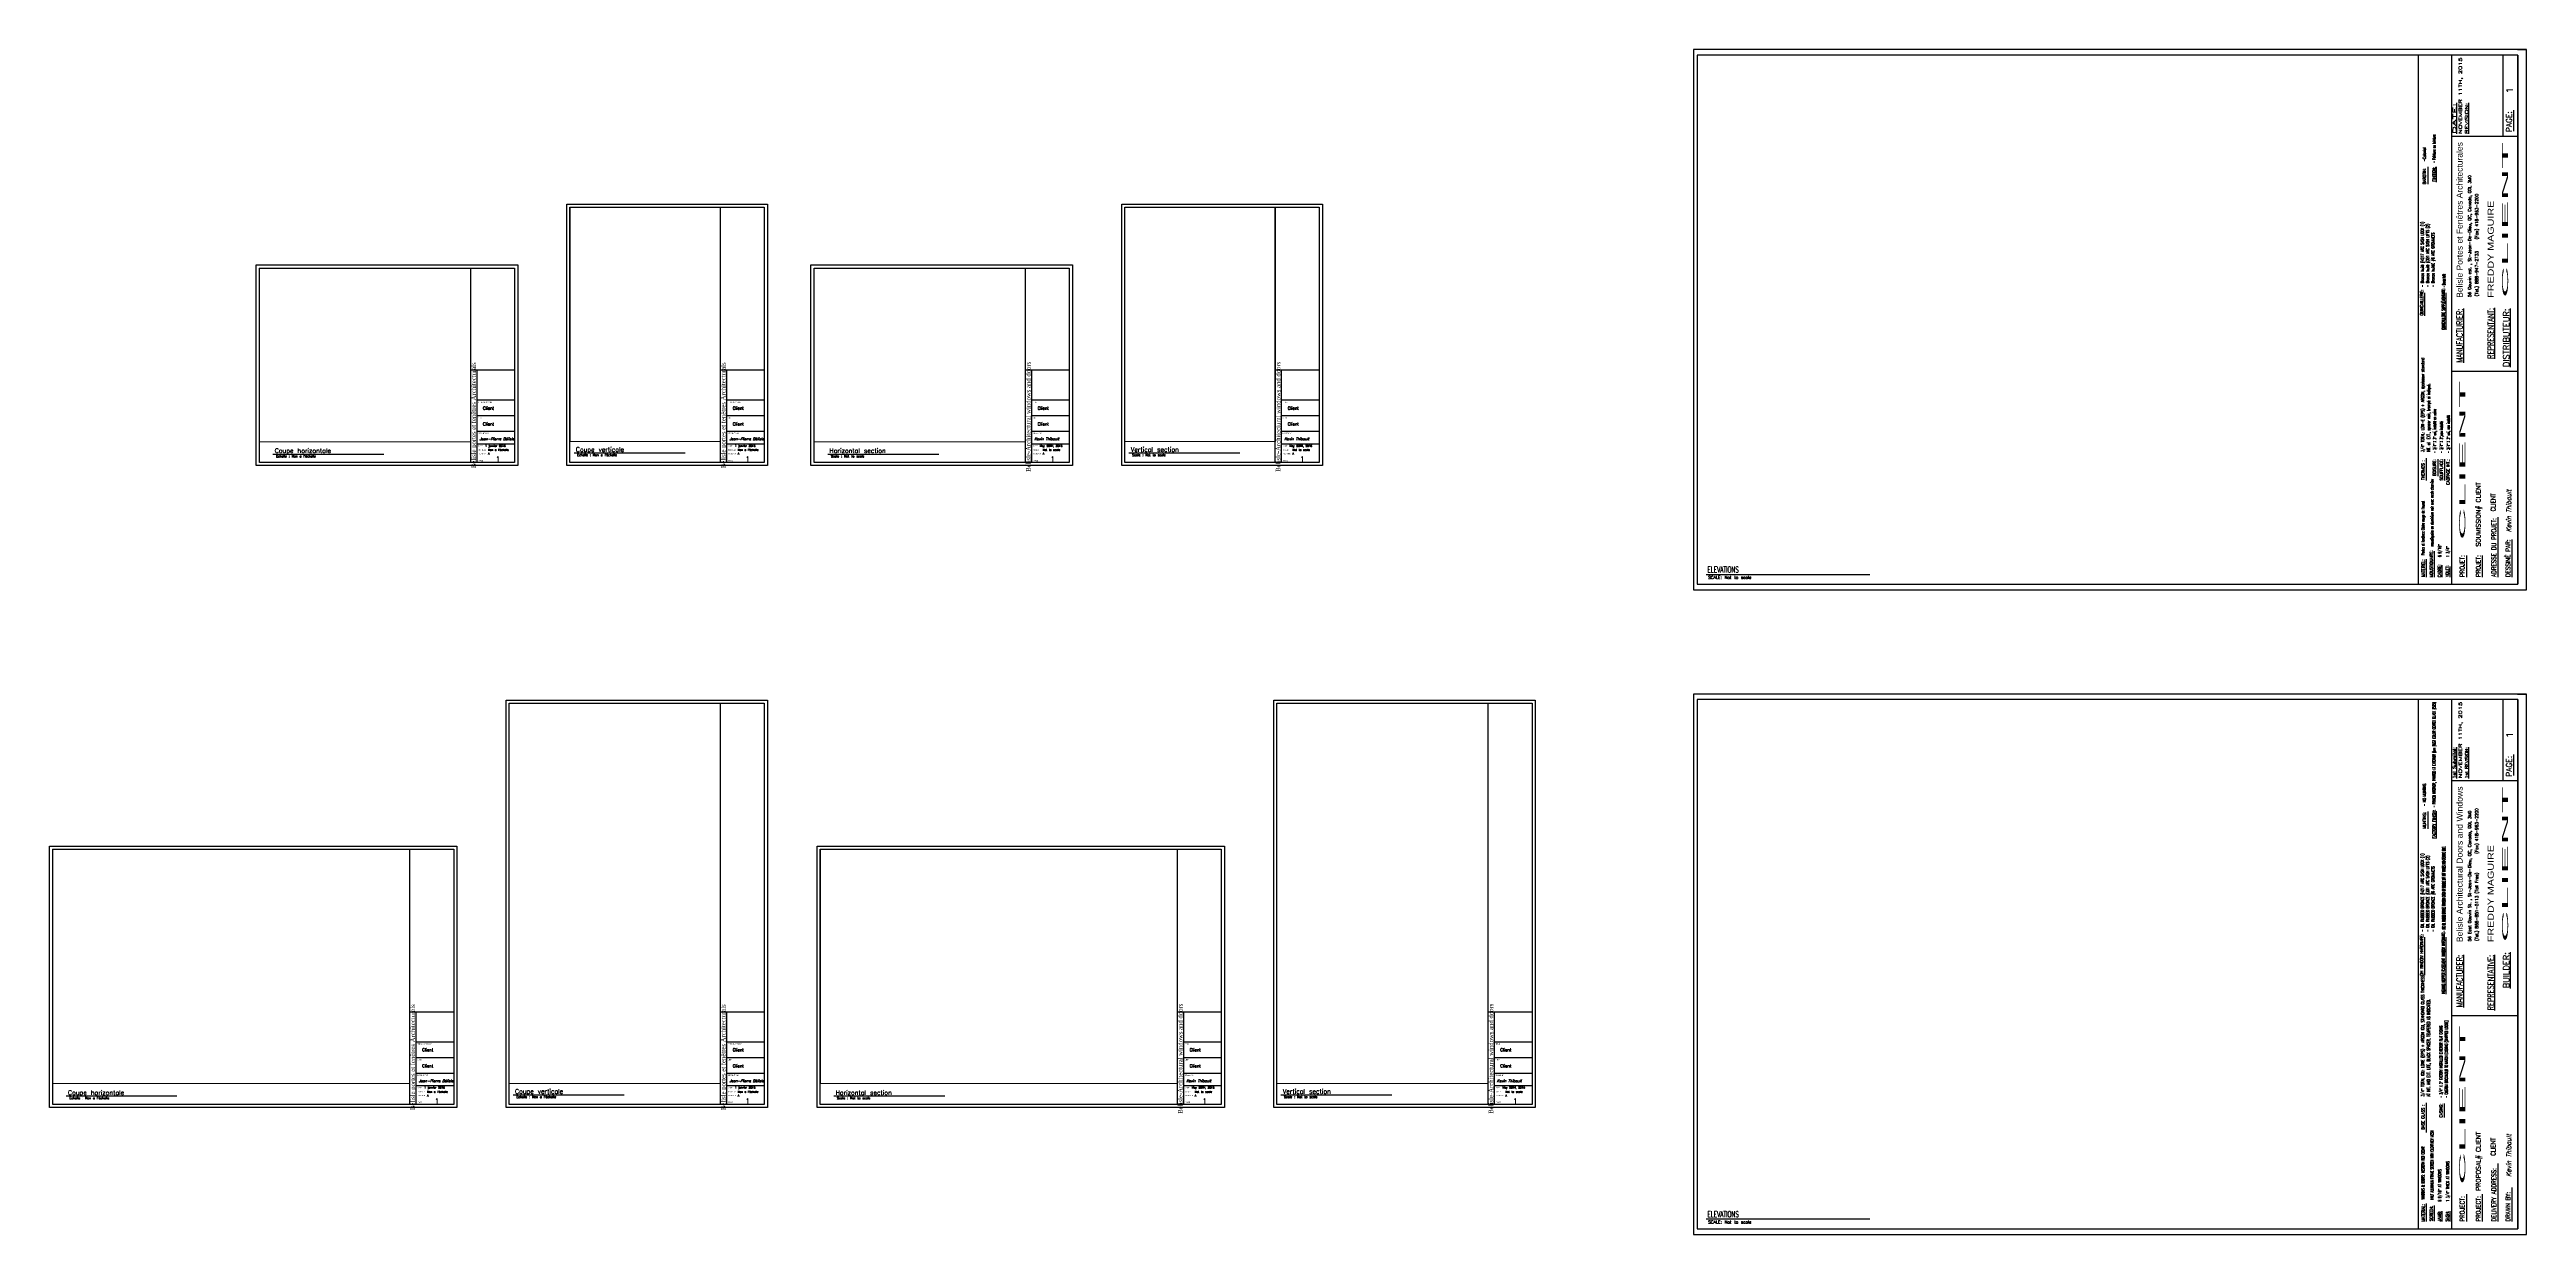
# Paper-space layout 'Layout1' of a CAD drawing. Header units: inches. Extents: x 11 to 113, y -30 to 19.
# The model-space entities are those that its viewports show. They can reach past a viewport. Long polylines and large blocks are cut down to what shows.
import ezdxf
from ezdxf.enums import TextEntityAlignment as Align

# ---------------------------------------------------------------- set-up
doc = ezdxf.new("R2010")
doc.units = ezdxf.units.IN
doc.header["$MEASUREMENT"] = 0
doc.layers.get('0').update_dxf_attribs({"linetype": 'CONTINUOUS'})
for name, color, linetype in [('cartouche', 7, 'CONTINUOUS'), ('COTE1-1', 7, 'CONTINUOUS'), ('COTE1-1 99', 7, 'CONTINUOUS'), ('DESSIN', 7, 'CONTINUOUS'), ('hatch 99', 1, 'CONTINUOUS')]:
    doc.layers.add(name, color=color, linetype=linetype)
doc.layers.add('MVIEW 99', color=7, linetype='CONTINUOUS', plot=False)
doc.styles.add('BBB-TEXT', font='romans.shx', dxfattribs={"width": 0.8})
doc.styles.add('NEW', font='swissl.ttf')
doc.styles.add('ROMANS', font='romans.shx', dxfattribs={"width": 0.8})
doc.styles.get("Standard").update_dxf_attribs({"font": 'txt.shx', "width": 0.8})
doc.styles.add('STYLE1', font='scripts.shx')
doc.styles.add('STYLE8', font='Polygec.shx')
doc.styles.add('Times', font='times.ttf', dxfattribs={"width": 0.8})

msp = doc.modelspace()

# ---------------------------------------------------------------- texts
at = {"style": 'BBB-TEXT', "width": 0.8}
msp.add_attdef('', (1984.653809, 379.472379), 'XXXXXXX', height=0.2496, dxfattribs=at)

psp = doc.layouts.get("Layout1")

# ---------------------------------------------------------------- linework, layer by layer
at = {"layer": 'cartouche', "ltscale": 25.4}
for p, q in [((112.26, 18.48), (112.26, -3.27)), ((112.26, -8.01), (112.26, -29.76))]:
    psp.add_line(p, q, dxfattribs=at)
at = {"layer": 'cartouche', "linetype": 'Continuous'}
for p, q in [((112.09, 15.36), (112.09, 16.22)), ((108.57, 13.18), (108.57, 13.89)), ((108.92, 13.26), (108.92, 13.9)), ((108.43, 7.77), (108.43, 8.71)), ((109.32, 7.19), (109.32, 8.71)), ((108.5, 1), (108.5, 1.91)), ((108.98, 1.18), (108.98, 1.88)), ((109.26, 1), (109.26, 1.88)), ((111.45, -2.97), (111.45, -0.51)), ((108.84, -2.98), (108.84, -1.9)), ((112.03, -2.97), (112.03, -1.43)), ((108.51, -2.97), (108.51, -2.23)), ((109.15, -2.98), (109.15, -2.48)), ((109.48, -2.97), (109.48, -2.54)), ((110.16, -2.97), (110.16, -2.08)), ((110.81, -2.97), (110.81, -2.09)), ((112.09, -11.13), (112.09, -10.27)), ((108.57, -13.32), (108.57, -12.61)), ((108.92, -13.72), (108.92, -12.59)), ((108.43, -19.34), (108.43, -17.78)), ((109.32, -20.12), (109.32, -17.78)), ((108.5, -25.8), (108.5, -24.59)), ((109.24, -25.19), (109.24, -24.62)), ((111.45, -29.47), (111.45, -27.08)), ((110.16, -29.47), (110.16, -28.34)), ((110.81, -29.47), (110.81, -28.34)), ((112.03, -29.47), (112.03, -28.06)), ((108.51, -29.47), (108.51, -28.73)), ((108.84, -29.45), (108.84, -28.8)), ((109.15, -29.46), (109.15, -29.04)), ((109.48, -29.46), (109.48, -29.04))]:
    psp.add_line(p, q, dxfattribs=at)
at = {"layer": 'COTE1-1'}
for p, q in [((112.25, 18.72), (112.61, 18.72)), ((112.25, 18.72), (112.61, 18.72)), ((112.25, 18.72), (112.61, 18.72)), ((112.25, 18.72), (112.61, 18.72)), ((78.76, -3.5), (78.86, -3.5)), ((112.25, -7.78), (112.61, -7.78)), ((112.25, -7.78), (112.61, -7.78)), ((112.25, -7.78), (112.61, -7.78)), ((112.25, -7.78), (112.61, -7.78)), ((78.76, -30), (78.86, -30))]:
    psp.add_line(p, q, dxfattribs=at)
at = {"layer": 'COTE1-1', "color": 5}
for p, q in [((78.88, -2.86), (85.62, -2.86)), ((78.88, -29.35), (85.62, -29.35))]:
    psp.add_line(p, q, dxfattribs=at)
at = {"layer": 'COTE1-1 99', "color": 5}
for p, q in [((38.36, 5.55), (38.36, 12.23)), ((61.17, 5.55), (61.17, 12.23)), ((28.09, 5.55), (28.09, 9.73)), ((50.9, 5.55), (50.9, 9.73)), ((19.95, 2.08), (24.51, 2.08)), ((32.34, 2.13), (36.9, 2.13)), ((42.77, 2.08), (47.33, 2.08)), ((55.15, 2.13), (59.71, 2.13)), ((38.36, -20.84), (38.36, -8.16)), ((69.92, -20.84), (69.92, -8.16)), ((25.59, -20.84), (25.59, -14.16)), ((57.15, -20.84), (57.15, -14.16)), ((11.45, -24.3), (16.01, -24.3)), ((29.84, -24.26), (34.4, -24.26)), ((43.02, -24.3), (47.58, -24.3)), ((61.4, -24.26), (65.96, -24.26))]:
    psp.add_line(p, q, dxfattribs=at)
at = {"layer": 'COTE1-1 99', "color": 5, "linetype": 'Continuous'}
for p, q in [((28.09, 5.55), (29.89, 5.55)), ((28.09, 1.74), (28.09, 5.55)), ((28.35, 1.74), (28.35, 5.55)), ((29.89, 5.21), (29.89, 1.74)), ((38.36, 5.55), (40.16, 5.55)), ((38.36, 1.74), (38.36, 5.55)), ((38.62, 1.74), (38.62, 5.55)), ((40.16, 5.21), (40.16, 1.74)), ((50.9, 5.55), (52.7, 5.55)), ((50.9, 1.74), (50.9, 5.55)), ((51.16, 1.74), (51.16, 5.55)), ((52.7, 5.21), (52.7, 1.74)), ((61.17, 5.55), (62.98, 5.55)), ((61.17, 1.74), (61.17, 5.55)), ((61.43, 1.74), (61.43, 5.55)), ((62.98, 5.21), (62.98, 1.74)), ((28.35, 4.31), (29.89, 4.31)), ((28.35, 4.31), (29.89, 4.31)), ((38.62, 4.31), (40.16, 4.31)), ((38.62, 4.31), (40.16, 4.31)), ((51.16, 4.31), (52.7, 4.31)), ((51.16, 4.31), (52.7, 4.31)), ((61.43, 4.31), (62.98, 4.31)), ((61.43, 4.31), (62.98, 4.31)), ((28.35, 3.67), (29.89, 3.67)), ((38.62, 3.67), (40.16, 3.67)), ((51.16, 3.67), (52.7, 3.67)), ((61.43, 3.67), (62.98, 3.67)), ((28.35, 3.02), (29.89, 3.02)), ((28.35, 2.51), (29.89, 2.51)), ((38.62, 3.02), (40.16, 3.02)), ((38.62, 2.51), (40.16, 2.51)), ((51.16, 3.02), (52.7, 3.02)), ((51.16, 2.51), (52.7, 2.51)), ((61.43, 3.02), (62.98, 3.02)), ((61.43, 2.51), (62.98, 2.51)), ((29.89, 1.74), (28.09, 1.74)), ((40.16, 1.74), (38.36, 1.74)), ((52.7, 1.74), (50.9, 1.74)), ((62.98, 1.74), (61.17, 1.74)), ((25.59, -20.84), (27.39, -20.84)), ((25.59, -24.65), (25.59, -20.84)), ((25.85, -24.65), (25.85, -20.84)), ((27.39, -21.18), (27.39, -24.65)), ((38.36, -20.84), (40.16, -20.84)), ((38.36, -24.65), (38.36, -20.84)), ((38.62, -24.65), (38.62, -20.84)), ((40.16, -21.18), (40.16, -24.65)), ((57.15, -20.84), (58.95, -20.84)), ((57.15, -24.65), (57.15, -20.84)), ((57.41, -24.65), (57.41, -20.84)), ((58.95, -21.18), (58.95, -24.65)), ((69.92, -20.84), (71.73, -20.84)), ((69.92, -24.65), (69.92, -20.84)), ((70.18, -24.65), (70.18, -20.84)), ((71.73, -21.18), (71.73, -24.65)), ((25.85, -22.08), (27.39, -22.08)), ((25.85, -22.08), (27.39, -22.08)), ((38.62, -22.08), (40.16, -22.08)), ((38.62, -22.08), (40.16, -22.08)), ((57.41, -22.08), (58.95, -22.08)), ((57.41, -22.08), (58.95, -22.08)), ((70.18, -22.08), (71.73, -22.08)), ((70.18, -22.08), (71.73, -22.08)), ((25.85, -22.72), (27.39, -22.72)), ((25.85, -23.36), (27.39, -23.36)), ((38.62, -22.72), (40.16, -22.72)), ((38.62, -23.36), (40.16, -23.36)), ((57.41, -22.72), (58.95, -22.72)), ((57.41, -23.36), (58.95, -23.36)), ((70.18, -22.72), (71.73, -22.72)), ((70.18, -23.36), (71.73, -23.36)), ((25.85, -23.88), (27.39, -23.88)), ((38.62, -23.88), (40.16, -23.88)), ((57.41, -23.88), (58.95, -23.88)), ((70.18, -23.88), (71.73, -23.88)), ((27.39, -24.65), (25.59, -24.65)), ((40.16, -24.65), (38.36, -24.65)), ((58.95, -24.65), (57.15, -24.65)), ((71.73, -24.65), (69.92, -24.65))]:
    psp.add_line(p, q, dxfattribs=at)
at = {"layer": 'COTE1-1 99', "color": 1}
for points in [[(40.29, 12.36), (40.29, 1.61), (32.04, 1.61), (32.04, 12.36)], [(63.11, 12.36), (63.11, 1.61), (54.86, 1.61), (54.86, 12.36)], [(19.27, 9.86), (30.02, 9.86), (30.02, 1.61), (19.27, 1.61)], [(42.08, 9.86), (52.83, 9.86), (52.83, 1.61), (42.08, 1.61)], [(40.29, -8.03), (40.29, -24.78), (29.54, -24.78), (29.54, -8.03)], [(71.86, -8.03), (71.86, -24.78), (61.11, -24.78), (61.11, -8.03)], [(10.77, -14.03), (27.52, -14.03), (27.52, -24.78), (10.77, -24.78)], [(42.33, -14.03), (59.08, -14.03), (59.08, -24.78), (42.33, -24.78)]]:
    psp.add_lwpolyline(points, close=True, dxfattribs=at)
at = {"layer": 'COTE1-1 99', "color": 5}
for points in [[(40.16, 12.23), (40.16, 1.74), (32.17, 1.74), (32.17, 12.23)], [(62.98, 12.23), (62.98, 1.74), (54.99, 1.74), (54.99, 12.23)], [(19.4, 9.73), (29.89, 9.73), (29.89, 1.74), (19.4, 1.74)], [(42.21, 9.73), (52.7, 9.73), (52.7, 1.74), (42.21, 1.74)], [(40.16, -8.16), (40.16, -24.65), (29.67, -24.65), (29.67, -8.16)], [(71.73, -8.16), (71.73, -24.65), (61.24, -24.65), (61.24, -8.16)], [(10.9, -14.16), (27.39, -14.16), (27.39, -24.65), (10.9, -24.65)], [(42.46, -14.16), (58.95, -14.16), (58.95, -24.65), (42.46, -24.65)]]:
    psp.add_lwpolyline(points, close=True, dxfattribs=at)
at = {"layer": 'DESSIN', "color": 5}
for p, q in [((112.26, 18.48), (78.51, 18.48)), ((78.51, 18.48), (78.51, -3.27)), ((108.18, -3.27), (108.18, 18.48)), ((109.54, -3.27), (109.54, 18.48)), ((111.66, 15.16), (111.66, 18.48)), ((112.26, 18.48), (112.26, -3.27)), ((112.26, 18.48), (112.26, -3.27)), ((112.26, -3.27), (112.26, 18.48)), ((112.26, 18.48), (112.26, -3.27)), ((112.26, 18.48), (112.26, -3.27)), ((112.26, -3.27), (112.26, 18.48)), ((112.26, 18.48), (112.26, -3.27)), ((109.54, 15.16), (112.26, 15.16)), ((109.54, 5.5), (112.26, 5.5)), ((78.51, -3.27), (112.26, -3.27)), ((112.26, -8.01), (78.51, -8.01)), ((78.51, -8.01), (78.51, -29.76)), ((108.18, -29.76), (108.18, -8.01)), ((109.54, -29.76), (109.54, -8.01)), ((111.66, -11.34), (111.66, -8.01)), ((112.26, -8.01), (112.26, -29.76)), ((112.26, -8.01), (112.26, -29.76)), ((112.26, -29.76), (112.26, -8.01)), ((112.26, -8.01), (112.26, -29.76)), ((112.26, -8.01), (112.26, -29.76)), ((112.26, -29.76), (112.26, -8.01)), ((112.26, -8.01), (112.26, -29.76)), ((109.54, -11.34), (112.26, -11.34)), ((109.54, -21), (112.26, -21)), ((78.51, -29.76), (112.26, -29.76))]:
    psp.add_line(p, q, dxfattribs=at)
at = {"layer": 'DESSIN'}
for p, q in [((112.26, -3.27), (112.26, 18.48)), ((112.26, -29.76), (112.26, -8.01))]:
    psp.add_line(p, q, dxfattribs=at)
at = {"layer": 'hatch 99'}
for points in [[(78.36, -3.5), (112.61, -3.5), (112.61, 18.72), (78.36, 18.72)], [(78.36, -30), (112.61, -30), (112.61, -7.78), (78.36, -7.78)]]:
    psp.add_lwpolyline(points, close=True, dxfattribs=at)

# ---------------------------------------------------------------- texts
at = {"layer": 'cartouche', "linetype": 'Continuous', "style": 'ROMANS'}
for s, height, p in [('PAGE:', 0.225, (112.01, 15.32)), ('56 Gauvin est. , St-Jean-De-Dieu, QC, Canada, G0L 3M0', 0.125, (110.34, 8.54)), ('(Fax) 418-963-2200', 0.125, (110.63, 10.91)), ('(TeL) 888-947-2733', 0.125, (110.63, 8.57)), ('%%UDISTRIBUTEUR:', 0.25, (111.91, 5.66)), ('PAGE:', 0.225, (112.01, -11.18)), ('56 East Gauvin St. , St-Jean-De-Dieu, QC, Canada, G0L 3M0', 0.125, (110.34, -17.95)), ('(Fax) 418-963-2200', 0.125, (110.63, -14.35)), ('(TeL) 866-851-5113 (Toll Free)', 0.125, (110.63, -17.93)), ('%%UBUILDER:', 0.25, (111.91, -19.88))]:
    psp.add_text(s, height=height, rotation=90, dxfattribs=at).set_placement(p)
for s, height, width, p in [('-Colonial', 0.125, 0.6, (108.48, 14.11)), ('- Peinture ou teinture', 0.125, 0.5, (108.88, 14.05)), ('BAROTIN:', 0.125, 0.8, (108.48, 13.18)), ('FINITION:', 0.125, 0.7, (108.87, 13.28)), ('- Bronze huilé #4217 ARC SASH LOCK (1)', 0.125, 0.6, (108.39, 8.94)), ('- Bronze huilé #301 ARC SASH LIFTS (2)', 0.125, 0.6, (108.61, 8.94)), ('- Bronze huiléE #6 ARC GROMMETS', 0.125, 0.6, (108.83, 8.94)), ('- Bronze huilé', 0.125, 0.35, (109.28, 8.94)), ('QUINCAILLERIE:', 0.125, 0.7, (108.37, 7.78)), ('QUINCAILLERIE SUPPLÉMENTAIRE:', 0.125, 0.5, (109.26, 7.2)), ('%%UMANUFACTURIER:', 0.25, 0.8, (109.99, 5.84)), ('%%UREPRESENTANT:', 0.25, 0.8, (111.27, 6)), ('3/4" TOTAL: LOW-E (EPS) + ARGON, épaisseur standard', 0.125, 0.65, (108.41, 2.17)), ('INT. et  EXT., spacer noir, trempé si indiqué.', 0.125, 0.6, (108.65, 2.17)), ('- 3/4" X 3" uni, installé en usine', 0.125, 0.5, (108.9, 2.12)), ('- 3/4" X 3",non installé', 0.125, 0.5, (109.18, 2.12)), ('- 3/4" X 3" uni, non installé', 0.125, 0.5, (109.46, 2.12)), ('THERMOS :', 0.125, 0.8, (108.42, 1.02)), ('BOISURE:', 0.125, 0.8, (108.89, 1.19)), ('SOUFFLAGE:', 0.125, 0.8, (109.18, 1)), ('CADRAGE INT.:', 0.125, 0.8, (109.45, 0.82)), ('moustiquaire en aluminium noir avec mesh clearview', 0.125, 0.5, (108.79, -1.71)), ("Portes et fenêtres: Cèdre rouge de l'ouest", 0.125, 0.5, (108.42, -2.07)), ('ADRESSE DU PROJET:', 0.188, 0.8, (111.37, -2.97)), ('MOUSTIQUAIRE:', 0.125, 0.8, (108.76, -2.98)), ('6 9/16" ', 0.125, 0.6, (109.11, -2.15)), ('1 3/4" ', 0.125, 0.6, (109.44, -2.15)), ('DESSINÉ PAR:', 0.188, 0.8, (111.95, -2.97)), ('MATERIEL:', 0.125, 0.8, (108.43, -2.97)), ('CADRE:', 0.125, 0.8, (109.1, -2.98)), ('VOLET:', 0.125, 0.8, (109.42, -2.97)), ('PROJET:', 0.188, 0.8, (110.07, -2.97)), ('PROJET:', 0.188, 0.8, (110.73, -2.97)), ('- PRIMED INTERIOR, PAINTED AT EXTERIOR (bm #632 COLOR GENTEK BLACK #525)', 0.125, 0.5, (108.88, -12.45)), ('- NO MUNTINS', 0.125, 0.6, (108.48, -12.39)), ('MUNTINS:', 0.125, 0.8, (108.48, -13.32)), ('FACTORY FINISH:', 0.125, 0.7, (108.87, -13.72)), ('- OIL RUBBED BRONZE #4217 ARC SASH LOCK (1)', 0.125, 0.6, (108.39, -17.56)), ('- OIL RUBBED BRONZE #301 ARC SASH LIFTS (2)', 0.125, 0.6, (108.61, -17.56)), ('- ARC OIL RUBBED BRONZE TRANSOM CATCH OR BELISLE LIFT OFF HINGES AND CREMONE BOLT.', 0.125, 0.35, (109.28, -17.56)), ('- OIL RUBBED BRONZE #6 ARC GROMMETS', 0.125, 0.6, (108.83, -17.56)), ('DH WINDOW HARDWARE:', 0.125, 0.7, (108.37, -19.35)), ('INSWING HOPPER/CASEMENT WINDOW HARDWARE:', 0.125, 0.5, (109.26, -20.1)), ('%%UMANUFACTURER:', 0.25, 0.8, (109.99, -20.66)), ('%%UREPRESENTATIVE:', 0.25, 0.8, (111.27, -20.79)), ('3/4" TOTAL IGU: LOWE (EPS) + ARGON IGU, STANDARD GLASS THICKNESS', 0.125, 0.65, (108.41, -24.33)), ('AT INT. AND EXT. LITE, BLACK SPACER, TEMPERED AS INDICATED.', 0.125, 0.6, (108.65, -24.33)), ('- 3/4" X 3" FACTORY INSTALLED EXTERIOR FLAT CASING', 0.125, 0.5, (109.16, -24.38)), ('- CUSTOM BRICKMOLD TO MATCH EXISITNG (SHIPPED LOOSE)', 0.125, 0.5, (109.38, -24.38)), ('BASE GLASS :', 0.125, 0.8, (108.42, -25.69)), ('CASING:', 0.125, 0.8, (109.16, -25.19)), ('HALF ALUMINUM FRAME SCREEN WITH CLEARVIEW MESH', 0.125, 0.5, (108.79, -28.57)), ('WINDOWS & DOORS: WESTERN RED CEDAR', 0.125, 0.5, (108.42, -28.56)), ('1 3/4" THICK AT WINDOWS', 0.125, 0.6, (109.44, -28.65)), ('6 9/16" AT WINDOWS', 0.125, 0.6, (109.11, -28.65)), ('DELIVERY ADDRESS:', 0.188, 0.8, (111.37, -29.47)), ('DRAWN BY:', 0.188, 0.8, (111.95, -29.47)), ('MATERIAL:', 0.125, 0.8, (108.43, -29.47)), ('SCREEN:', 0.125, 0.8, (108.76, -29.45)), ('JAMB:', 0.125, 0.8, (109.1, -29.46)), ('SASH:', 0.125, 0.8, (109.42, -29.46)), ('PROJECT:', 0.188, 0.8, (110.07, -29.47)), ('PROJECT:', 0.188, 0.8, (110.73, -29.47))]:
    psp.add_text(s, height=height, rotation=90, dxfattribs=dict(at, width=width)).set_placement(p)
at = {"layer": 'cartouche', "linetype": 'Continuous'}
for tag, height, style, width, p, p2 in [('NOVEMBER 11TH, 2015', 0.132, 'ROMANS', 1.343032, (109.96, 15.25), (109.96, 18.39)), ('%%uDATE:', 0.132, 'ROMANS', 2.521693, (109.72, 15.25), (109.72, 16.52)), ('%%uREVISION:', 0.132, 'ROMANS', 1.407517, (110.22, 15.25), (110.22, 16.52)), ('1', 0.25, 'ROMANS', 2.426303, (112.05, 16.88), (112.05, 17.2)), ('Belisle Portes et Fenêtres Architecturales', 0.25, 'NEW', 1.047374, (109.99, 8.51), (109.99, 14.91)), ('CLIENT', 0.25, 'NEW', 5.5921, (111.86, 8.51), (111.86, 14.91)), ('FREDDY MAGUIRE', 0.25, 'NEW', 1.366542, (111.27, 8.51), (111.27, 12.5)), ('CLIENT', 0.25, 'NEW', 5.722572, (110.1, -1.45), (110.1, 5.1)), ('NOVEMBER 11TH, 2015', 0.132, 'ROMANS', 1.343032, (109.96, -11.24), (109.96, -8.1)), ('%%u1st Submital:', 0.132, 'ROMANS', 0.962374, (109.72, -11.25), (109.72, -9.97)), ('%%u1st REVISION:', 0.132, 'ROMANS', 0.948936, (110.22, -11.25), (110.22, -9.97)), ('1', 0.25, 'ROMANS', 2.426303, (112.05, -9.62), (112.05, -9.3)), ('Belisle Architectural Doors and Windows', 0.25, 'NEW', 1.056674, (109.99, -17.98), (109.99, -11.58)), ('CLIENT', 0.25, 'NEW', 5.5921, (111.86, -17.98), (111.86, -11.58)), ('FREDDY MAGUIRE', 0.25, 'NEW', 1.366542, (111.27, -17.98), (111.27, -13.99)), ('CLIENT', 0.25, 'NEW', 5.722572, (110.1, -27.95), (110.1, -21.4))]:
    psp.add_attdef(tag, text='', height=height, rotation=90, dxfattribs=dict(at, style=style, width=width)).set_placement(p, p2, align=Align.FIT)
for tag, p, style in [('SOUMISSION# CLIENT', (110.73, -1.72), 'ROMANS'), ('Kevin Thibault', (111.98, -1.13), 'STYLE1'), ('PROPOSAL# CLIENT', (110.73, -28.21), 'ROMANS'), ('Kevin Thibault', (111.98, -27.63), 'STYLE1')]:
    psp.add_attdef(tag, p, '', height=0.188, rotation=90, dxfattribs=dict(at, style=style))
at = {"layer": 'cartouche', "linetype": 'Continuous', "style": 'ROMANS', "width": 0.8}
for p in [(111.34, -0.27), (111.34, -26.76)]:
    psp.add_attdef('CLIENT', p, '', height=0.188, rotation=90, dxfattribs=at)
at = {"layer": 'COTE1-1', "color": 5, "width": 0.55}
for p in [(78.94, -2.79), (78.94, -29.29)]:
    psp.add_text('ELEVATIONS', height=0.25, rotation=360, dxfattribs=at).set_placement(p)
at = {"layer": 'COTE1-1', "color": 5}
for p in [(78.97, -3.05), (78.97, -29.55)]:
    psp.add_text('SCALE: Not to scale', height=0.125, rotation=360, dxfattribs=at).set_placement(p)
at = {"layer": 'COTE1-1 99', "style": 'Times', "width": 0.8}
for s, p in [('Bélisle portes et fenêtres Architecturals', (28.3, 3.68)), ('Bélisle portes et fenêtres Architecturals', (38.57, 3.68)), ('Belisle-Architectural windows and doors', (51.11, 3.62)), ('Belisle-Architectural windows and doors', (61.38, 3.62)), ('Bélisle portes et fenêtres Architecturals', (25.8, -22.71)), ('Bélisle portes et fenêtres Architecturals', (38.57, -22.71)), ('Belisle-Architectural windows and doors', (57.36, -22.77)), ('Belisle-Architectural windows and doors', (70.13, -22.77))]:
    psp.add_text(s, height=0.188, rotation=90, dxfattribs=at).set_placement(p, align=Align.CENTER)
at = {"layer": 'COTE1-1 99', "color": 1, "linetype": 'Continuous', "style": 'STYLE8'}
for s, p in [('TITRE DU PROJET', (28.39, 4.19)), ('TITRE DU PROJET', (38.66, 4.19)), ('TITLE', (51.2, 4.19)), ('TITLE', (61.48, 4.19)), ('Client', (28.39, 3.55)), ('Client', (38.66, 3.55)), ('Client', (51.2, 3.55)), ('Client', (61.47, 3.55)), ('DESSINÉ PAR', (28.39, 2.91)), ('DATE', (28.4, 2.39)), ('ÉCHELLE', (28.41, 2.23)), ('REVISION', (28.41, 2.08)), ('DESSINÉ PAR', (38.66, 2.91)), ('DATE', (38.67, 2.39)), ('ÉCHELLE', (38.68, 2.23)), ('REVISION', (38.68, 2.08)), ('DRAWN BY', (51.2, 2.91)), ('DATE', (51.22, 2.39)), ('SCALE', (51.22, 2.23)), ('REVISION', (51.22, 2.08)), ('DRAWN BY', (61.47, 2.91)), ('DATE', (61.49, 2.39)), ('SCALE', (61.49, 2.23)), ('REVISION', (61.49, 2.08)), ('PAGE ', (28.41, 1.79)), ('PAGE ', (38.68, 1.79)), ('PAGE ', (51.23, 1.79)), ('PAGE ', (61.5, 1.79)), ('TITRE DU PROJET', (25.89, -22.19)), ('TITRE DU PROJET', (38.66, -22.19)), ('TITLE', (57.45, -22.19)), ('TITLE', (70.23, -22.19)), ('Client', (25.89, -22.84)), ('DESSINÉ PAR', (25.89, -23.48)), ('Client', (38.66, -22.84)), ('DESSINÉ PAR', (38.66, -23.48)), ('Client', (57.45, -22.84)), ('Client', (70.22, -22.84)), ('DATE', (25.9, -23.99)), ('ÉCHELLE', (25.91, -24.16)), ('REVISION', (25.91, -24.31)), ('DATE', (38.67, -23.99)), ('ÉCHELLE', (38.68, -24.16)), ('REVISION', (38.68, -24.31)), ('DRAWN BY', (57.45, -23.48)), ('DATE', (57.46, -23.99)), ('SCALE', (57.47, -24.16)), ('REVISION', (57.47, -24.31)), ('DRAWN BY', (70.22, -23.48)), ('DATE', (70.24, -23.99)), ('SCALE', (70.24, -24.16)), ('REVISION', (70.24, -24.31)), ('PAGE ', (25.91, -24.59)), ('PAGE ', (38.68, -24.59)), ('PAGE ', (57.48, -24.59)), ('PAGE ', (70.25, -24.59))]:
    psp.add_text(s, height=0.0483, dxfattribs=at).set_placement(p)
at = {"layer": 'COTE1-1 99'}
for s, height, p in [('Client', 0.125, (28.59, 3.91)), ('Client', 0.125, (28.59, 3.26)), ('Client', 0.125, (38.86, 3.91)), ('Client', 0.125, (38.86, 3.26)), ('Client', 0.125, (51.4, 3.91)), ('Client', 0.125, (51.4, 3.26)), ('Client', 0.125, (61.68, 3.91)), ('Client', 0.125, (61.68, 3.26)), ('Coupe horizontale', 0.1875, (20.03, 2.13)), ("Echelle : Non a l'échelle", 0.0938, (20.09, 1.95)), ('Coupe verticale', 0.1875, (32.41, 2.18)), ("Echelle : Non a l'échelle", 0.0938, (32.47, 2)), ('Horizontal section', 0.1875, (42.84, 2.13)), ('Scale : Not to scale', 0.0938, (42.9, 1.95)), ('Vertical section', 0.1875, (55.23, 2.18)), ('Scale : Not to scale', 0.0938, (55.29, 2)), ('1', 0.2, (29.12, 1.78)), ('1', 0.2, (39.39, 1.78)), ('1', 0.2, (51.93, 1.78)), ('1', 0.2, (62.2, 1.78)), ('Client', 0.125, (26.09, -22.47)), ('Client', 0.125, (38.86, -22.47)), ('Client', 0.125, (57.65, -22.47)), ('Client', 0.125, (70.42, -22.47)), ('Client', 0.125, (26.09, -23.13)), ('Client', 0.125, (38.86, -23.13)), ('Client', 0.125, (57.65, -23.13)), ('Client', 0.125, (70.42, -23.13)), ('Coupe horizontale', 0.1875, (11.53, -24.26)), ("Echelle : Non a l'échelle", 0.0938, (11.59, -24.44)), ('1', 0.2, (26.62, -24.61)), ('Coupe verticale', 0.1875, (29.91, -24.21)), ("Echelle : Non a l'échelle", 0.0938, (29.97, -24.39)), ('1', 0.2, (39.39, -24.61)), ('Horizontal section', 0.1875, (43.09, -24.26)), ('Scale : Not to scale', 0.0938, (43.15, -24.44)), ('1', 0.2, (58.18, -24.61)), ('Vertical section', 0.1875, (61.48, -24.21)), ('Scale : Not to scale', 0.0938, (61.53, -24.39)), ('1', 0.2, (70.95, -24.61))]:
    psp.add_text(s, height=height, dxfattribs=at).set_placement(p)
at = {"layer": 'COTE1-1 99', "color": 7, "linetype": 'Continuous', "style": 'STYLE1'}
for s, p in [('Jean-Pierre Bélisle', (28.45, 2.65)), ('Jean-Pierre Bélisle', (38.72, 2.65)), ('Kevin Thibault', (51.26, 2.65)), ('Kevin Thibault', (61.54, 2.65)), ('Jean-Pierre Bélisle', (25.95, -23.74)), ('Jean-Pierre Bélisle', (38.72, -23.74)), ('Kevin Thibault', (57.51, -23.74)), ('Kevin Thibault', (70.28, -23.74))]:
    psp.add_text(s, height=0.11, dxfattribs=at).set_placement(p)
at = {"layer": 'COTE1-1 99', "color": 7, "linetype": 'Continuous'}
for s, p in [('1 janvier 2016', (28.68, 2.38)), ('A', (28.8, 2.07)), ("Non a l'échelle", (28.8, 2.22)), ('1 janvier 2016', (38.95, 2.38)), ('A', (39.07, 2.07)), ("Non a l'échelle", (39.07, 2.22)), ('May 20TH, 2016', (51.49, 2.38)), ('A', (51.61, 2.07)), ('Not to scale', (51.61, 2.22)), ('May 20TH, 2016', (61.76, 2.38)), ('A', (61.88, 2.07)), ('Not to scale', (61.88, 2.22)), ('1 janvier 2016', (26.18, -24)), ('A', (26.3, -24.32)), ("Non a l'échelle", (26.3, -24.17)), ('1 janvier 2016', (38.95, -24)), ('A', (39.07, -24.32)), ("Non a l'échelle", (39.07, -24.17)), ('May 20TH, 2016', (57.74, -24)), ('A', (57.86, -24.32)), ('Not to scale', (57.86, -24.17)), ('May 20TH, 2016', (70.51, -24)), ('A', (70.63, -24.32)), ('Not to scale', (70.63, -24.17))]:
    psp.add_text(s, height=0.0805, dxfattribs=at).set_placement(p)

# ---------------------------------------------------------------- viewports
at = {"layer": 'MVIEW 99', "view_target_point": (44.244838, 123.452124)}
for center, size, view_center_point, view_height, status in [((35.27, 7.41), (6.19, 9.628), (1069.78102, 1384.003132), 4882.5820665, 3), ((58.08, 7.41), (6.19, 9.628), (1069.78102, 1384.003132), 4882.5820665, 4), ((46.56, 6.16), (8.69, 7.1345), (1075.70518, 1524.596088), 2559.52151962, 5), ((34.02, -15.98), (8.69, 15.628), (435.909584, 2905.294578), 7925.1649583, 8), ((65.58, -15.98), (8.69, 15.628), (1703.652456, 2905.294578), 7925.1649583, 7), ((18.24, -18.98), (14.69, 9.6345), (-0.553603, 1973.037248), 3456.40383919, 9), ((49.81, -18.98), (14.69, 9.6345), (-0.553603, 1973.037248), 3456.40383919, 6)]:
    psp.add_viewport(center=center, size=size, view_center_point=view_center_point, view_height=view_height, status=status, dxfattribs=at)
psp.add_viewport(center=(23.74, 6.16), size=(8.69, 7.1345), view_center_point=(1075.70518, 1524.596088), view_height=2559.52151962, dxfattribs=at)

doc.saveas('drawing.dxf')
